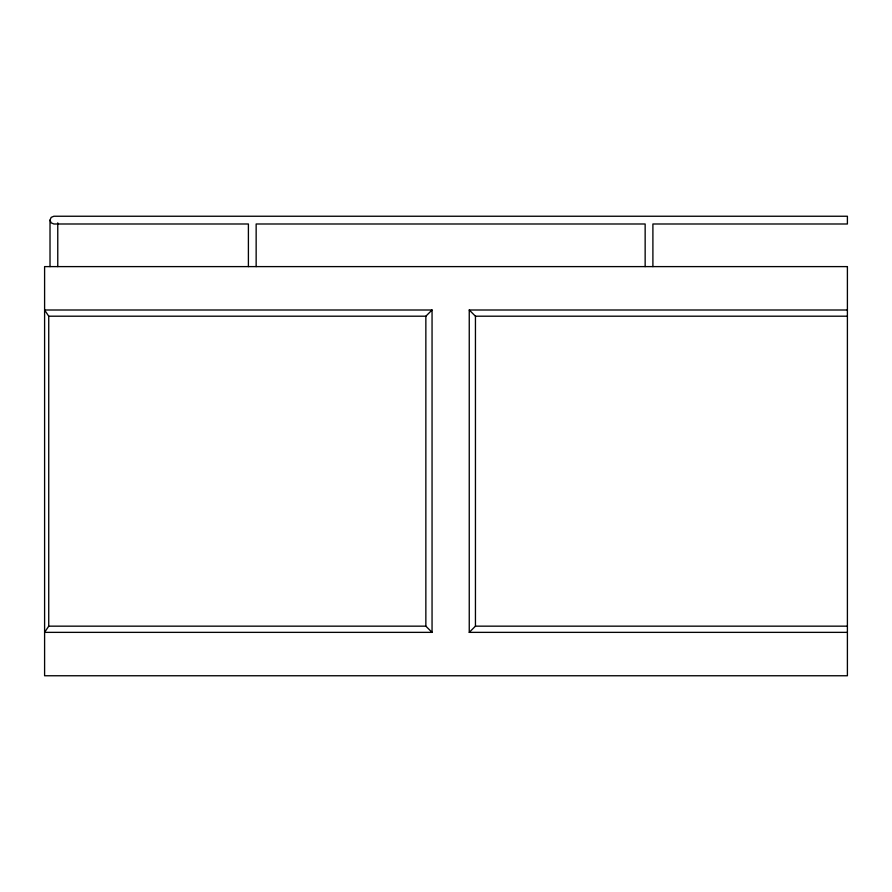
<?xml version="1.0" encoding="UTF-8"?>
<svg xmlns="http://www.w3.org/2000/svg" width="892" height="892" viewBox="0 0 892 892"><rect width="100%" height="100%" fill="white"/><g stroke="black" fill="none" stroke-linecap="round" stroke-linejoin="round"><path stroke-width="1.34" d="M50.019 266.608L50.019 220.112L51.156 217.38L53.899 216.243L847.4 216.243L847.4 223.992L652.899 223.992L652.899 266.608M48.737 626.162L44.6 632.361L432.051 632.361L432.051 310.003L44.6 310.003L48.737 316.203L48.737 626.162L425.852 626.162L432.051 632.361M48.737 316.203L425.852 316.203L432.051 310.003M847.4 310.003L469.248 310.003L469.248 632.361L475.447 626.162L847.4 626.162M469.248 310.003L475.447 316.203L847.4 316.203M469.248 632.361L847.4 632.361M50.019 220.112L51.156 222.855L53.899 223.992L248.4 223.992L248.4 266.608M645.15 266.608L645.15 223.992L256.149 223.992L256.149 266.608M475.447 316.203L475.447 626.162M425.852 316.203L425.852 626.162M57.768 222.855L57.768 266.608M847.4 266.608L44.6 266.608L44.6 675.757L847.4 675.757L847.4 266.608"/></g></svg>
